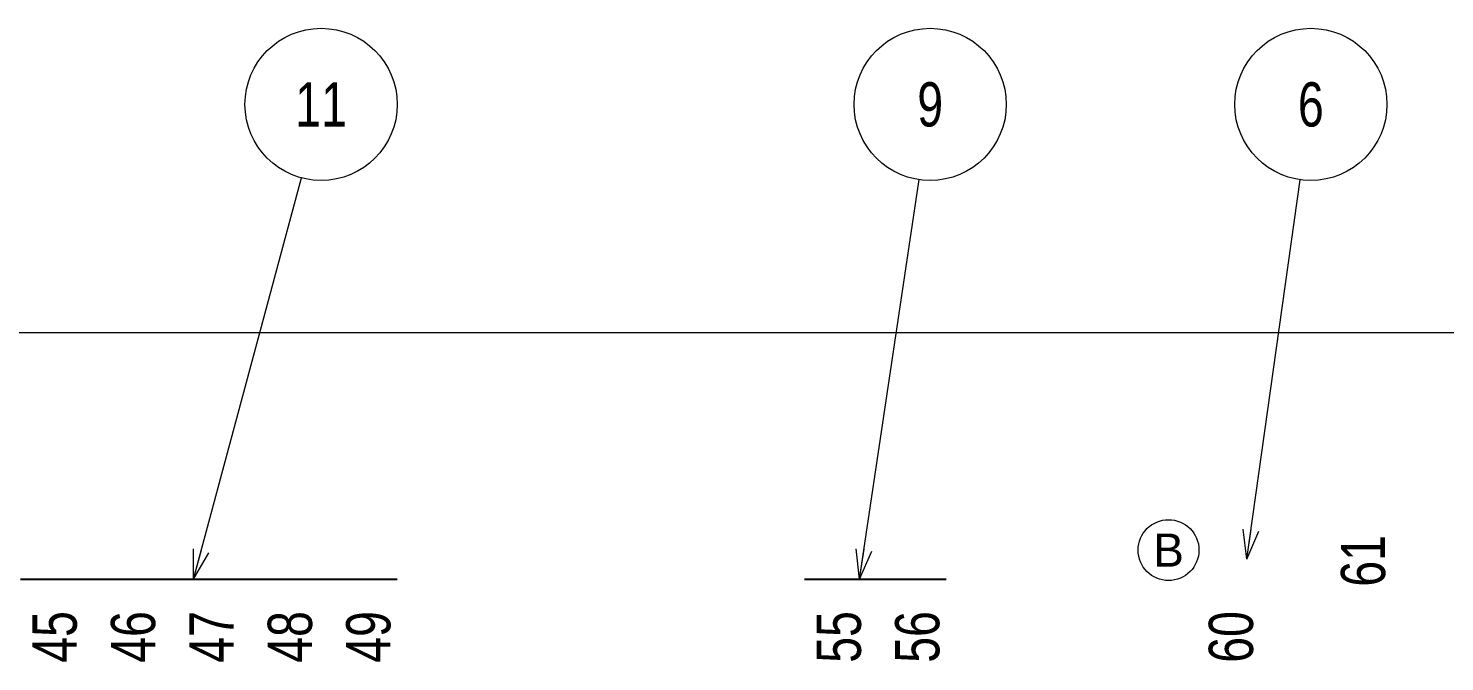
# Model space of a CAD drawing. Header units: millimetres. Extents: x 7 to 587, y 2 to 418.
# Drawn here: x 395.8 to 488.8, y 273.4 to 315 of the extents above; entities that cross this region are included whole.
import ezdxf
from ezdxf.enums import TextEntityAlignment as Align

# ---------------------------------------------------------------- set-up
doc = ezdxf.new("R2010")
doc.units = ezdxf.units.MM
for name, color, linetype in [('GR1_05', 7, 'Continuous'), ('GR1_15', 7, 'Continuous'), ('GR1_16', 7, 'Continuous')]:
    doc.layers.add(name, color=color, linetype=linetype)
doc.styles.add('HG丸ｺﾞｼｯｸM-PRO', font='')
doc.styles.get('HG丸ｺﾞｼｯｸM-PRO').set_extended_font_data('HG丸ｺﾞｼｯｸM-PRO')

# ---------------------------------------------------------------- blocks, each defined once
blk = doc.blocks.new('FXTIP_ARROW_S')
at = {"color": 0, "linetype": 'Continuous', "lineweight": -2}
for q in [(-1, 0), (-0.966, 0.259), (-0.966, -0.259)]:
    blk.add_line((0, 0), q, dxfattribs=at)
blk = doc.blocks.new('BLKF160')
at = {"layer": 'GR1_05', "color": 4, "linetype": 'Continuous', "lineweight": 13}
blk.add_circle((470.653, 280.706), 2, dxfattribs=at)
at = {"layer": 'GR1_05', "color": 4, "linetype": 'Continuous', "lineweight": 13, "style": 'HG丸ｺﾞｼｯｸM-PRO', "width": 1.04272}
blk.add_text('B', height=2.182, dxfattribs=at).set_placement((470.653, 280.706), align=Align.MIDDLE_CENTER)

msp = doc.modelspace()

# ---------------------------------------------------------------- linework, layer by layer
at = {"layer": 'GR1_15', "color": 4, "linetype": 'Continuous', "lineweight": 13}
for p, q in [((406.63, 278.8), (413.704, 305.171)), ((450.368, 278.8), (454.266, 305.054)), ((475.804, 280.101), (479.305, 305.049))]:
    msp.add_line(p, q, dxfattribs=at)
for centre in [(415, 310), (455, 310), (480, 310)]:
    msp.add_circle(centre, 5, dxfattribs=at)
at = {"layer": 'GR1_16', "color": 4, "linetype": 'Continuous', "lineweight": 13}
msp.add_line((90, 295), (530, 295), dxfattribs=at)
at = {"layer": 'GR1_16', "color": 2, "linetype": 'Continuous', "lineweight": 25}
for p, q in [((395.25, 278.8), (420, 278.8)), ((446.75, 278.8), (456.05, 278.8))]:
    msp.add_line(p, q, dxfattribs=at)

# ---------------------------------------------------------------- block references
at = {"layer": 'GR1_05', "color": 4, "linetype": 'Continuous', "lineweight": 13}
msp.add_blockref('BLKF160', (0, 0), dxfattribs=at)
at = {"layer": 'GR1_15', "color": 4, "linetype": 'Continuous', "lineweight": 13, "xscale": 2, "yscale": 2}
for p, rotation in [((475.804, 280.101), 262.0112087812885), ((406.63, 278.8), 254.9829590681114), ((450.368, 278.8), 261.5546062954435)]:
    msp.add_blockref('FXTIP_ARROW_S', p, dxfattribs=dict(at, rotation=rotation))

# ---------------------------------------------------------------- texts
at = {"layer": 'GR1_15', "color": 3, "linetype": 'Continuous', "lineweight": 35, "style": 'HG丸ｺﾞｼｯｸM-PRO', "width": 0.784542}
for s, height, p in [('11', 2.9091, (415, 310)), ('9', 2.909, (455, 310)), ('6', 2.909, (480, 310))]:
    msp.add_text(s, height=height, rotation=0, dxfattribs=at).set_placement(p, align=Align.MIDDLE_CENTER)
at = {"layer": 'GR1_16', "color": 3, "linetype": 'Continuous', "lineweight": 35, "style": 'HG丸ｺﾞｼｯｸM-PRO', "width": 0.784542}
for s, p in [('61', (483.425, 280)), ('45', (397.5, 275)), ('46', (402.65, 275)), ('47', (407.8, 275)), ('48', (412.95, 275)), ('49', (418.1, 275)), ('55', (449, 275)), ('56', (454.15, 275)), ('60', (474.75, 275))]:
    msp.add_text(s, height=2.9091, rotation=90, dxfattribs=at).set_placement(p, align=Align.MIDDLE_CENTER)

doc.saveas('drawing.dxf')
